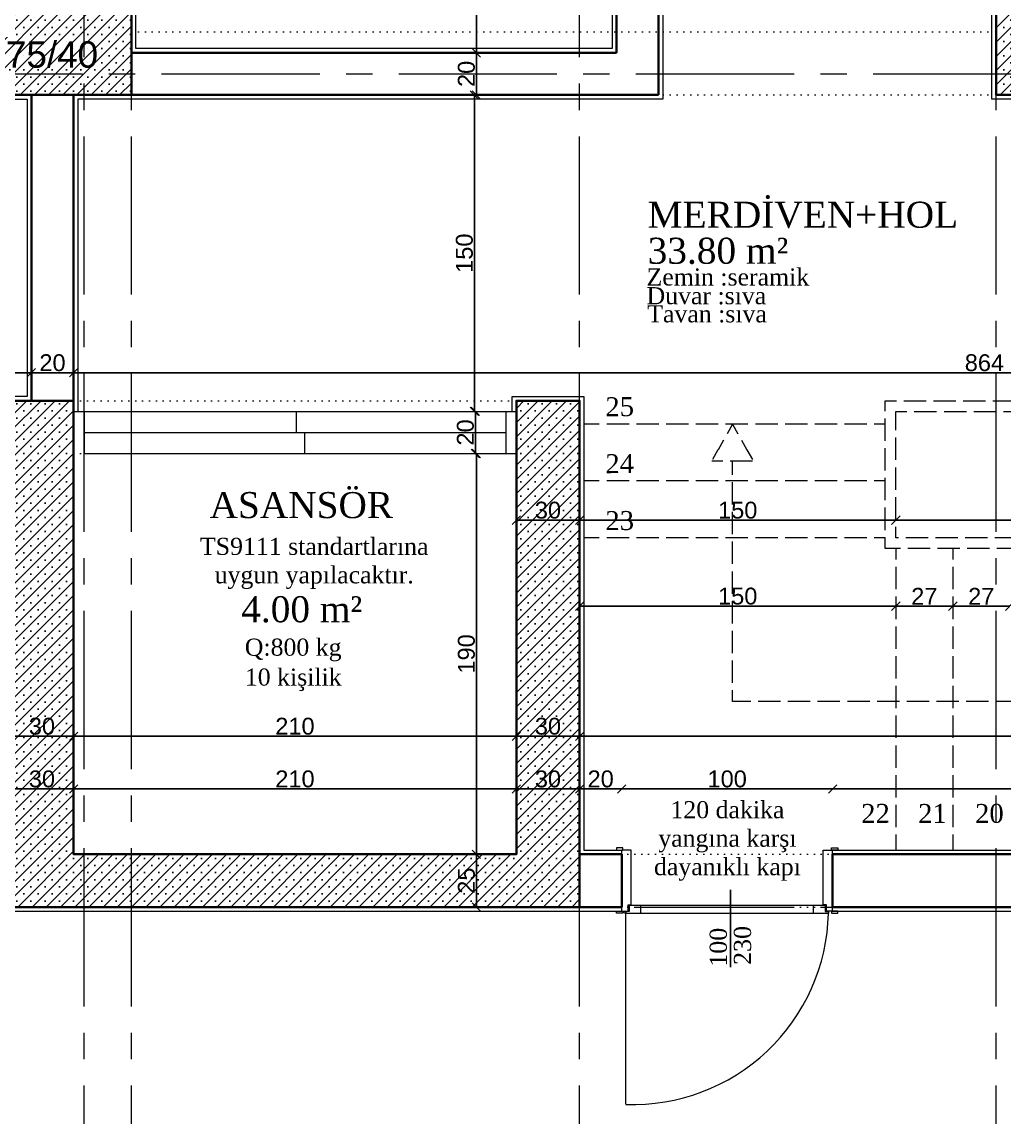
# Model space of a CAD drawing. Header units: centimetres. Extents: x 14449 to 53524, y -19051 to -10746.
# Drawn here: x 26718 to 27183, y -12408 to -11888 of the extents above; entities that cross this region are included whole.
import ezdxf

# ---------------------------------------------------------------- set-up
doc = ezdxf.new("R2010")
doc.units = ezdxf.units.CM
for name, pattern in [('CENTER2', [112.5, 75, -12.5, 12.5, -12.5]), ('DOT2', [3.175, 0, -3.175]), ('IZDUSUM1', [20, 7.5, -5, 7.5, 0])]:
    doc.linetypes.add(name, pattern=pattern)
doc.layers.add('Kapi_Pencere', color=7, linetype='Continuous')
for name, color, linetype, lineweight in [('P-AKS', 255, 'Continuous', 5), ('P-KİRİŞ', 130, 'DOT2', 5), ('P-KOLON', 255, 'Continuous', 35), ('P-TARAMA', 252, 'Continuous', 5), ('P-ÖLÇÜ İÇ', 243, 'Continuous', 0), ('rtm-duv tugla', 22, 'Continuous', 35), ('rtm-kapı-ahsap', 35, 'Continuous', 13), ('rtm-merdiven izdusum', 254, 'IZDUSUM1', 15), ('rtm-merdiven yazı', 7, 'Continuous', 20), ('rtm-mhl-yazı-malzeme', 7, 'Continuous', 13), ('rtm-pen-ahsap', 35, 'Continuous', 13), ('rtm-sıva', 252, 'Continuous', 15)]:
    doc.layers.add(name, color=color, linetype=linetype, lineweight=lineweight)
doc.styles.add('arial_1_18', font='arial.ttf', dxfattribs={"height": 0.2})
doc.styles.get("Standard").update_dxf_attribs({"font": 'arial.ttf'})
doc.styles.add('VAZ-OLCU', font='times.ttf', dxfattribs={"height": 60})
doc.styles.add('ölçü', font='times.ttf', dxfattribs={"height": 10})
doc.dimstyles.new('İÇ ÖLÇÜ', dxfattribs={"dimtxt": 8, "dimasz": 4, "dimexe": 1.25, "dimexo": 0.625, "dimtad": 1, "dimdec": 0, "dimtxsty": 'Standard', "dimblk": 'OBLIQUE', "dimcen": 2.5, "dimse1": 1, "dimse2": 1, "dimclrd": 256, "dimclrt": 256, "dimadec": 0, "dimazin": 0, "dimtfac": 1, "dimtdec": 0, "dimtmove": 1, "dimatfit": 3, "dimldrblk": 'OBLIQUE', "dimfxl": 1, "dimarcsym": 0})

# ---------------------------------------------------------------- blocks, each defined once
blk = doc.blocks.new('IKUTGK')
at = {"layer": 'P-KİRİŞ'}
for points in [[(35836.89, -7671.1), (36246.89, -7671.1)], [(35809.39, -7701.1), (35809.39, -7846.1)], [(35836.89, -7701.1), (36246.89, -7701.1)], [(35809.39, -7846.1), (36019.39, -7846.1)], [(35809.39, -7871.1), (36019.39, -7871.1)], [(36049.39, -8061.1), (36673.39, -8061.1)], [(36049.39, -8086.1), (36673.39, -8086.1)]]:
    blk.add_lwpolyline(points, dxfattribs=at)
blk = doc.blocks.new('YTHTHTY')
at = {"layer": 'P-TARAMA', "lineweight": -3}
h = blk.add_hatch(dxfattribs=at)
h.set_pattern_fill('SACNCR', color=256, scale=2, style=0)
h.paths.add_polyline_path([(31685.2, -9501.94), (31685.2, -9461.94), (31610.2, -9461.94), (31610.2, -9501.94)])
h = blk.add_hatch(dxfattribs=at)
h.set_pattern_fill('SACNCR', color=256, scale=2, style=0)
h.paths.add_polyline_path([(32095.2, -9501.94), (32155.2, -9501.94), (32155.2, -9461.94), (32095.2, -9461.94)])
h = blk.add_hatch(dxfattribs=at)
h.set_pattern_fill('SACNCR', color=256, scale=2, style=0)
h.paths.add_polyline_path([(31867.7, -9861.94), (31657.7, -9861.94), (31657.7, -9646.94), (31627.7, -9646.94), (31627.7, -9886.94), (31897.7, -9886.94), (31897.7, -9646.94), (31867.7, -9646.94)])
at = {"layer": 'P-KOLON', "linetype": 'Continuous'}
for points in [[(31610.2, -9461.94), (31685.2, -9461.94), (31685.2, -9501.94), (31610.2, -9501.94)], [(32095.2, -9461.94), (32155.2, -9461.94), (32155.2, -9501.94), (32095.2, -9501.94)]]:
    blk.add_lwpolyline(points, close=True, dxfattribs=at)
blk.add_lwpolyline([(31627.7, -9646.94), (31657.7, -9646.94), (31657.7, -9861.94), (31867.7, -9861.94), (31867.7, -9646.94), (31897.7, -9646.94), (31897.7, -9886.94), (31627.7, -9886.94), (31627.7, -9646.94)], dxfattribs=at)
at = {"layer": 'P-KOLON', "linetype": 'Continuous', "style": 'arial_1_18'}
blk.add_text('75/40', height=12.5, dxfattribs=at).set_placement((31625.63, -9488.99))
blk = doc.blocks.new('YTUJ7U')
at = {"layer": 'P-AKS', "linetype": 'CENTER2'}
for points in [[(27148.12, -9962.63), (27148.12, -8554.55)], [(27170.62, -9962.63), (27170.62, -8554.55)], [(27383.12, -9962.63), (27383.12, -8554.55)], [(27580.62, -9962.63), (27580.62, -8554.55)], [(25834.86, -9295.51), (29322.56, -9295.51)], [(25834.86, -9690.51), (29322.56, -9690.51)]]:
    blk.add_lwpolyline(points, dxfattribs=at)
blk = doc.blocks.new('_Oblique')
at = {"color": 0, "linetype": 'ByBlock', "lineweight": -2}
blk.add_line((-0.5, -0.5), (0.5, 0.5), dxfattribs=at)
blk = doc.blocks.new('*D4284')
at = {"layer": 'Defpoints', "color": 0, "lineweight": 30, "transparency": 16777216}
for p in [(26982.07, -12252.07), (27002.07, -12252.07), (27002.07, -12252.07)]:
    blk.add_point(p, dxfattribs=at)
at = {"layer": 'P-ÖLÇÜ İÇ', "lineweight": -2, "transparency": 16777216}
blk.add_line((26982.07, -12252.07), (27002.07, -12252.07), dxfattribs=at)
at = {"layer": 'P-ÖLÇÜ İÇ', "lineweight": -2, "transparency": 16777216, "xscale": 4, "yscale": 4, "zscale": 4, "rotation": 180}
blk.add_blockref('_Oblique', (26982.07, -12252.07), dxfattribs=at)
at = {"layer": 'P-ÖLÇÜ İÇ', "lineweight": -2, "transparency": 16777216, "xscale": 4, "yscale": 4, "zscale": 4}
blk.add_blockref('_Oblique', (27002.07, -12252.07), dxfattribs=at)
at = {"layer": 'P-ÖLÇÜ İÇ', "transparency": 16777216, "insert": (26992.07, -12247.36), "char_height": 8, "attachment_point": 5}
blk.add_mtext('20', dxfattribs=at)
blk = doc.blocks.new('*D4285')
at = {"layer": 'Defpoints', "color": 0, "lineweight": 30, "transparency": 16777216}
for p in [(27002.07, -12252.07), (27102.07, -12251.52), (27102.07, -12252.07)]:
    blk.add_point(p, dxfattribs=at)
at = {"layer": 'P-ÖLÇÜ İÇ', "lineweight": -2, "transparency": 16777216}
blk.add_line((27002.07, -12252.07), (27102.07, -12252.07), dxfattribs=at)
at = {"layer": 'P-ÖLÇÜ İÇ', "lineweight": -2, "transparency": 16777216, "xscale": 4, "yscale": 4, "zscale": 4, "rotation": 180}
blk.add_blockref('_Oblique', (27002.07, -12252.07), dxfattribs=at)
at = {"layer": 'P-ÖLÇÜ İÇ', "lineweight": -2, "transparency": 16777216, "xscale": 4, "yscale": 4, "zscale": 4}
blk.add_blockref('_Oblique', (27102.07, -12252.07), dxfattribs=at)
at = {"layer": 'P-ÖLÇÜ İÇ', "transparency": 16777216, "insert": (27052.07, -12247.36), "char_height": 8, "attachment_point": 5}
blk.add_mtext('100', dxfattribs=at)
blk = doc.blocks.new('*D4286')
at = {"layer": 'Defpoints', "color": 0, "lineweight": 30, "transparency": 16777216}
for p in [(27102.07, -12251.52), (27606.07, -12252.07), (27606.07, -12252.07)]:
    blk.add_point(p, dxfattribs=at)
at = {"layer": 'P-ÖLÇÜ İÇ', "lineweight": -2, "transparency": 16777216}
blk.add_line((27102.07, -12252.07), (27606.07, -12252.07), dxfattribs=at)
at = {"layer": 'P-ÖLÇÜ İÇ', "lineweight": -2, "transparency": 16777216, "xscale": 4, "yscale": 4, "zscale": 4, "rotation": 180}
blk.add_blockref('_Oblique', (27102.07, -12252.07), dxfattribs=at)
at = {"layer": 'P-ÖLÇÜ İÇ', "lineweight": -2, "transparency": 16777216, "xscale": 4, "yscale": 4, "zscale": 4}
blk.add_blockref('_Oblique', (27606.07, -12252.07), dxfattribs=at)
at = {"layer": 'P-ÖLÇÜ İÇ', "transparency": 16777216, "insert": (27354.07, -12247.36), "char_height": 8, "attachment_point": 5}
blk.add_mtext('504', dxfattribs=at)
blk = doc.blocks.new('*D4291')
at = {"layer": 'Defpoints', "color": 0, "lineweight": 30, "transparency": 16777216}
for p in [(26952.07, -12252.07), (26952.07, -12252.07), (26982.07, -12252.07)]:
    blk.add_point(p, dxfattribs=at)
at = {"layer": 'P-ÖLÇÜ İÇ', "lineweight": -2, "transparency": 16777216}
blk.add_line((26982.07, -12252.07), (26952.07, -12252.07), dxfattribs=at)
at = {"layer": 'P-ÖLÇÜ İÇ', "lineweight": -2, "transparency": 16777216, "xscale": 4, "yscale": 4, "zscale": 4, "rotation": 180}
blk.add_blockref('_Oblique', (26952.07, -12252.07), dxfattribs=at)
at = {"layer": 'P-ÖLÇÜ İÇ', "lineweight": -2, "transparency": 16777216, "xscale": 4, "yscale": 4, "zscale": 4}
blk.add_blockref('_Oblique', (26982.07, -12252.07), dxfattribs=at)
at = {"layer": 'P-ÖLÇÜ İÇ', "transparency": 16777216, "insert": (26967.07, -12247.36), "char_height": 8, "attachment_point": 5}
blk.add_mtext('30', dxfattribs=at)
blk = doc.blocks.new('*D4292')
at = {"layer": 'Defpoints', "color": 0, "lineweight": 30, "transparency": 16777216}
for p in [(26742.07, -12252.07), (26742.07, -12252.07), (26952.07, -12252.07)]:
    blk.add_point(p, dxfattribs=at)
at = {"layer": 'P-ÖLÇÜ İÇ', "lineweight": -2, "transparency": 16777216}
blk.add_line((26952.07, -12252.07), (26742.07, -12252.07), dxfattribs=at)
at = {"layer": 'P-ÖLÇÜ İÇ', "lineweight": -2, "transparency": 16777216, "xscale": 4, "yscale": 4, "zscale": 4, "rotation": 180}
blk.add_blockref('_Oblique', (26742.07, -12252.07), dxfattribs=at)
at = {"layer": 'P-ÖLÇÜ İÇ', "lineweight": -2, "transparency": 16777216, "xscale": 4, "yscale": 4, "zscale": 4}
blk.add_blockref('_Oblique', (26952.07, -12252.07), dxfattribs=at)
at = {"layer": 'P-ÖLÇÜ İÇ', "transparency": 16777216, "insert": (26847.07, -12247.36), "char_height": 8, "attachment_point": 5}
blk.add_mtext('210', dxfattribs=at)
blk = doc.blocks.new('*D4293')
at = {"layer": 'Defpoints', "color": 0, "lineweight": 30, "transparency": 16777216}
for p in [(26712.07, -12252.07), (26712.07, -12252.07), (26742.07, -12252.07)]:
    blk.add_point(p, dxfattribs=at)
at = {"layer": 'P-ÖLÇÜ İÇ', "lineweight": -2, "transparency": 16777216}
blk.add_line((26742.07, -12252.07), (26712.07, -12252.07), dxfattribs=at)
at = {"layer": 'P-ÖLÇÜ İÇ', "lineweight": -2, "transparency": 16777216, "xscale": 4, "yscale": 4, "zscale": 4, "rotation": 180}
blk.add_blockref('_Oblique', (26712.07, -12252.07), dxfattribs=at)
at = {"layer": 'P-ÖLÇÜ İÇ', "lineweight": -2, "transparency": 16777216, "xscale": 4, "yscale": 4, "zscale": 4}
blk.add_blockref('_Oblique', (26742.07, -12252.07), dxfattribs=at)
at = {"layer": 'P-ÖLÇÜ İÇ', "transparency": 16777216, "insert": (26727.07, -12247.36), "char_height": 8, "attachment_point": 5}
blk.add_mtext('30', dxfattribs=at)
blk = doc.blocks.new('*D4299')
at = {"layer": 'Defpoints', "color": 0, "lineweight": 30, "transparency": 16777216}
for p in [(26712.07, -12227.07), (26742.07, -12227.07), (26742.07, -12227.07)]:
    blk.add_point(p, dxfattribs=at)
at = {"layer": 'P-ÖLÇÜ İÇ', "lineweight": -2, "transparency": 16777216}
blk.add_line((26712.07, -12227.07), (26742.07, -12227.07), dxfattribs=at)
at = {"layer": 'P-ÖLÇÜ İÇ', "lineweight": -2, "transparency": 16777216, "xscale": 4, "yscale": 4, "zscale": 4, "rotation": 180}
blk.add_blockref('_Oblique', (26712.07, -12227.07), dxfattribs=at)
at = {"layer": 'P-ÖLÇÜ İÇ', "lineweight": -2, "transparency": 16777216, "xscale": 4, "yscale": 4, "zscale": 4}
blk.add_blockref('_Oblique', (26742.07, -12227.07), dxfattribs=at)
at = {"layer": 'P-ÖLÇÜ İÇ', "transparency": 16777216, "insert": (26727.07, -12222.36), "char_height": 8, "attachment_point": 5}
blk.add_mtext('30', dxfattribs=at)
blk = doc.blocks.new('*D4300')
at = {"layer": 'Defpoints', "color": 0, "lineweight": 30, "transparency": 16777216}
for p in [(26742.07, -12227.07), (26952.07, -12227.07), (26952.07, -12227.07)]:
    blk.add_point(p, dxfattribs=at)
at = {"layer": 'P-ÖLÇÜ İÇ', "lineweight": -2, "transparency": 16777216}
blk.add_line((26742.07, -12227.07), (26952.07, -12227.07), dxfattribs=at)
at = {"layer": 'P-ÖLÇÜ İÇ', "lineweight": -2, "transparency": 16777216, "xscale": 4, "yscale": 4, "zscale": 4, "rotation": 180}
blk.add_blockref('_Oblique', (26742.07, -12227.07), dxfattribs=at)
at = {"layer": 'P-ÖLÇÜ İÇ', "lineweight": -2, "transparency": 16777216, "xscale": 4, "yscale": 4, "zscale": 4}
blk.add_blockref('_Oblique', (26952.07, -12227.07), dxfattribs=at)
at = {"layer": 'P-ÖLÇÜ İÇ', "transparency": 16777216, "insert": (26847.07, -12222.36), "char_height": 8, "attachment_point": 5}
blk.add_mtext('210', dxfattribs=at)
blk = doc.blocks.new('*D4301')
at = {"layer": 'Defpoints', "color": 0, "lineweight": 30, "transparency": 16777216}
for p in [(26952.07, -12227.07), (26982.07, -12227.07), (26982.07, -12230.37)]:
    blk.add_point(p, dxfattribs=at)
at = {"layer": 'P-ÖLÇÜ İÇ', "lineweight": -2, "transparency": 16777216}
blk.add_line((26952.07, -12227.07), (26982.07, -12227.07), dxfattribs=at)
at = {"layer": 'P-ÖLÇÜ İÇ', "lineweight": -2, "transparency": 16777216, "xscale": 4, "yscale": 4, "zscale": 4, "rotation": 180}
blk.add_blockref('_Oblique', (26952.07, -12227.07), dxfattribs=at)
at = {"layer": 'P-ÖLÇÜ İÇ', "lineweight": -2, "transparency": 16777216, "xscale": 4, "yscale": 4, "zscale": 4}
blk.add_blockref('_Oblique', (26982.07, -12227.07), dxfattribs=at)
at = {"layer": 'P-ÖLÇÜ İÇ', "transparency": 16777216, "insert": (26967.07, -12222.36), "char_height": 8, "attachment_point": 5}
blk.add_mtext('30', dxfattribs=at)
blk = doc.blocks.new('*D4302')
at = {"layer": 'Defpoints', "color": 0, "lineweight": 30, "transparency": 16777216}
for p in [(27606.07, -12227.07), (27606.07, -12227.07), (26982.07, -12230.37)]:
    blk.add_point(p, dxfattribs=at)
at = {"layer": 'P-ÖLÇÜ İÇ', "lineweight": -2, "transparency": 16777216}
blk.add_line((26982.07, -12227.07), (27606.07, -12227.07), dxfattribs=at)
at = {"layer": 'P-ÖLÇÜ İÇ', "lineweight": -2, "transparency": 16777216, "xscale": 4, "yscale": 4, "zscale": 4, "rotation": 180}
blk.add_blockref('_Oblique', (26982.07, -12227.07), dxfattribs=at)
at = {"layer": 'P-ÖLÇÜ İÇ', "lineweight": -2, "transparency": 16777216, "xscale": 4, "yscale": 4, "zscale": 4}
blk.add_blockref('_Oblique', (27606.07, -12227.07), dxfattribs=at)
at = {"layer": 'P-ÖLÇÜ İÇ', "transparency": 16777216, "insert": (27294.07, -12222.36), "char_height": 8, "attachment_point": 5}
blk.add_mtext('624', dxfattribs=at)
blk = doc.blocks.new('*D4307')
at = {"layer": 'Defpoints', "color": 0, "lineweight": 30, "transparency": 16777216}
for p in [(26933.11, -12283.05), (26933.11, -12283.05), (26933.11, -12308.05)]:
    blk.add_point(p, dxfattribs=at)
at = {"layer": 'P-ÖLÇÜ İÇ', "lineweight": -2, "transparency": 16777216}
blk.add_line((26933.11, -12308.05), (26933.11, -12283.05), dxfattribs=at)
at = {"layer": 'P-ÖLÇÜ İÇ', "lineweight": -2, "transparency": 16777216, "xscale": 4, "yscale": 4, "zscale": 4}
for p, rotation in [((26933.11, -12283.05), 90), ((26933.11, -12308.05), 270)]:
    blk.add_blockref('_Oblique', p, dxfattribs=dict(at, rotation=rotation))
at = {"layer": 'P-ÖLÇÜ İÇ', "transparency": 16777216, "insert": (26928.4, -12295.55), "char_height": 8, "attachment_point": 5, "rotation": 90}
blk.add_mtext('25', dxfattribs=at)
blk = doc.blocks.new('*D4308')
at = {"layer": 'Defpoints', "color": 0, "lineweight": 30, "transparency": 16777216}
for p in [(26933.11, -12093.05), (26933.11, -12093.05), (26933.11, -12283.05)]:
    blk.add_point(p, dxfattribs=at)
at = {"layer": 'P-ÖLÇÜ İÇ', "lineweight": -2, "transparency": 16777216}
blk.add_line((26933.11, -12283.05), (26933.11, -12093.05), dxfattribs=at)
at = {"layer": 'P-ÖLÇÜ İÇ', "lineweight": -2, "transparency": 16777216, "xscale": 4, "yscale": 4, "zscale": 4}
for p, rotation in [((26933.11, -12093.05), 90), ((26933.11, -12283.05), 270)]:
    blk.add_blockref('_Oblique', p, dxfattribs=dict(at, rotation=rotation))
at = {"layer": 'P-ÖLÇÜ İÇ', "transparency": 16777216, "insert": (26928.4, -12188.05), "char_height": 8, "attachment_point": 5, "rotation": 90}
blk.add_mtext('190', dxfattribs=at)
blk = doc.blocks.new('*D4309')
at = {"layer": 'Defpoints', "color": 0, "lineweight": 30, "transparency": 16777216}
for p in [(26932.16, -12073.05), (26932.65, -12073.05), (26932.65, -12093.05)]:
    blk.add_point(p, dxfattribs=at)
at = {"layer": 'P-ÖLÇÜ İÇ', "lineweight": -2, "transparency": 16777216}
blk.add_line((26932.65, -12093.05), (26932.65, -12073.05), dxfattribs=at)
at = {"layer": 'P-ÖLÇÜ İÇ', "lineweight": -2, "transparency": 16777216, "xscale": 4, "yscale": 4, "zscale": 4}
for p, rotation in [((26932.65, -12073.05), 90), ((26932.65, -12093.05), 270)]:
    blk.add_blockref('_Oblique', p, dxfattribs=dict(at, rotation=rotation))
at = {"layer": 'P-ÖLÇÜ İÇ', "transparency": 16777216, "insert": (26927.94, -12083.05), "char_height": 8, "attachment_point": 5, "rotation": 90}
blk.add_mtext('20', dxfattribs=at)
blk = doc.blocks.new('*D4310')
at = {"layer": 'Defpoints', "color": 0, "lineweight": 30, "transparency": 16777216}
for p in [(26932.16, -11923.05), (26933.11, -11923.05), (26932.16, -12073.05)]:
    blk.add_point(p, dxfattribs=at)
at = {"layer": 'P-ÖLÇÜ İÇ', "lineweight": -2, "transparency": 16777216}
blk.add_line((26932.16, -12073.05), (26932.16, -11923.05), dxfattribs=at)
at = {"layer": 'P-ÖLÇÜ İÇ', "lineweight": -2, "transparency": 16777216, "xscale": 4, "yscale": 4, "zscale": 4}
for p, rotation in [((26932.16, -11923.05), 90), ((26932.16, -12073.05), 270)]:
    blk.add_blockref('_Oblique', p, dxfattribs=dict(at, rotation=rotation))
at = {"layer": 'P-ÖLÇÜ İÇ', "transparency": 16777216, "insert": (26927.45, -11998.05), "char_height": 8, "attachment_point": 5, "rotation": 90}
blk.add_mtext('150', dxfattribs=at)
blk = doc.blocks.new('*D4311')
at = {"layer": 'Defpoints', "color": 0, "lineweight": 30, "transparency": 16777216}
for p in [(26933.11, -11903.05), (26933.11, -11903.05), (26933.11, -11923.05)]:
    blk.add_point(p, dxfattribs=at)
at = {"layer": 'P-ÖLÇÜ İÇ', "lineweight": -2, "transparency": 16777216}
blk.add_line((26933.11, -11923.05), (26933.11, -11903.05), dxfattribs=at)
at = {"layer": 'P-ÖLÇÜ İÇ', "lineweight": -2, "transparency": 16777216, "xscale": 4, "yscale": 4, "zscale": 4}
for p, rotation in [((26933.11, -11903.05), 90), ((26933.11, -11923.05), 270)]:
    blk.add_blockref('_Oblique', p, dxfattribs=dict(at, rotation=rotation))
at = {"layer": 'P-ÖLÇÜ İÇ', "transparency": 16777216, "insert": (26928.4, -11913.05), "char_height": 8, "attachment_point": 5, "rotation": 90}
blk.add_mtext('20', dxfattribs=at)
blk = doc.blocks.new('*D4312')
at = {"layer": 'Defpoints', "color": 0, "lineweight": 30, "transparency": 16777216}
for p in [(26911.76, -11433.05), (26933.11, -11433.05), (26933.11, -11903.05)]:
    blk.add_point(p, dxfattribs=at)
at = {"layer": 'P-ÖLÇÜ İÇ', "lineweight": -2, "transparency": 16777216}
blk.add_line((26933.11, -11903.05), (26933.11, -11433.05), dxfattribs=at)
at = {"layer": 'P-ÖLÇÜ İÇ', "lineweight": -2, "transparency": 16777216, "xscale": 4, "yscale": 4, "zscale": 4}
for p, rotation in [((26933.11, -11433.05), 90), ((26933.11, -11903.05), 270)]:
    blk.add_blockref('_Oblique', p, dxfattribs=dict(at, rotation=rotation))
at = {"layer": 'P-ÖLÇÜ İÇ', "transparency": 16777216, "insert": (26928.4, -11668.05), "char_height": 8, "attachment_point": 5, "rotation": 90}
blk.add_mtext('470', dxfattribs=at)
blk = doc.blocks.new('*D4355')
at = {"layer": 'Defpoints', "color": 0, "lineweight": 30, "transparency": 16777216}
for p in [(26952.07, -12124.64), (26982.07, -12124.64), (26982.07, -12124.64)]:
    blk.add_point(p, dxfattribs=at)
at = {"layer": 'P-ÖLÇÜ İÇ', "lineweight": -2, "transparency": 16777216}
blk.add_line((26952.07, -12124.64), (26982.07, -12124.64), dxfattribs=at)
at = {"layer": 'P-ÖLÇÜ İÇ', "lineweight": -2, "transparency": 16777216, "xscale": 4, "yscale": 4, "zscale": 4, "rotation": 180}
blk.add_blockref('_Oblique', (26952.07, -12124.64), dxfattribs=at)
at = {"layer": 'P-ÖLÇÜ İÇ', "lineweight": -2, "transparency": 16777216, "xscale": 4, "yscale": 4, "zscale": 4}
blk.add_blockref('_Oblique', (26982.07, -12124.64), dxfattribs=at)
at = {"layer": 'P-ÖLÇÜ İÇ', "transparency": 16777216, "insert": (26967.07, -12119.93), "char_height": 8, "attachment_point": 5}
blk.add_mtext('30', dxfattribs=at)
blk = doc.blocks.new('*D4356')
at = {"layer": 'Defpoints', "color": 0, "lineweight": 30, "transparency": 16777216}
for p in [(26982.07, -12124.64), (27132.07, -12124.64), (27132.07, -12124.64)]:
    blk.add_point(p, dxfattribs=at)
at = {"layer": 'P-ÖLÇÜ İÇ', "lineweight": -2, "transparency": 16777216}
blk.add_line((26982.07, -12124.64), (27132.07, -12124.64), dxfattribs=at)
at = {"layer": 'P-ÖLÇÜ İÇ', "lineweight": -2, "transparency": 16777216, "xscale": 4, "yscale": 4, "zscale": 4, "rotation": 180}
blk.add_blockref('_Oblique', (26982.07, -12124.64), dxfattribs=at)
at = {"layer": 'P-ÖLÇÜ İÇ', "lineweight": -2, "transparency": 16777216, "xscale": 4, "yscale": 4, "zscale": 4}
blk.add_blockref('_Oblique', (27132.07, -12124.64), dxfattribs=at)
at = {"layer": 'P-ÖLÇÜ İÇ', "transparency": 16777216, "insert": (27057.07, -12119.93), "char_height": 8, "attachment_point": 5}
blk.add_mtext('150', dxfattribs=at)
blk = doc.blocks.new('*D4357')
at = {"layer": 'Defpoints', "color": 0, "lineweight": 30, "transparency": 16777216}
for p in [(27132.07, -12124.64), (27456.07, -12124.64), (27456.07, -12124.64)]:
    blk.add_point(p, dxfattribs=at)
at = {"layer": 'P-ÖLÇÜ İÇ', "lineweight": -2, "transparency": 16777216}
blk.add_line((27132.07, -12124.64), (27456.07, -12124.64), dxfattribs=at)
at = {"layer": 'P-ÖLÇÜ İÇ', "lineweight": -2, "transparency": 16777216, "xscale": 4, "yscale": 4, "zscale": 4, "rotation": 180}
blk.add_blockref('_Oblique', (27132.07, -12124.64), dxfattribs=at)
at = {"layer": 'P-ÖLÇÜ İÇ', "lineweight": -2, "transparency": 16777216, "xscale": 4, "yscale": 4, "zscale": 4}
blk.add_blockref('_Oblique', (27456.07, -12124.64), dxfattribs=at)
at = {"layer": 'P-ÖLÇÜ İÇ', "transparency": 16777216, "insert": (27294.07, -12119.93), "char_height": 8, "attachment_point": 5}
blk.add_mtext('324', dxfattribs=at)
blk = doc.blocks.new('*D4359')
at = {"layer": 'Defpoints', "color": 0, "lineweight": 30, "transparency": 16777216}
for p in [(26722.07, -12054.74), (26742.07, -12054.74), (26742.07, -12054.74)]:
    blk.add_point(p, dxfattribs=at)
at = {"layer": 'P-ÖLÇÜ İÇ', "lineweight": -2, "transparency": 16777216}
blk.add_line((26722.07, -12054.74), (26742.07, -12054.74), dxfattribs=at)
at = {"layer": 'P-ÖLÇÜ İÇ', "lineweight": -2, "transparency": 16777216, "xscale": 4, "yscale": 4, "zscale": 4, "rotation": 180}
blk.add_blockref('_Oblique', (26722.07, -12054.74), dxfattribs=at)
at = {"layer": 'P-ÖLÇÜ İÇ', "lineweight": -2, "transparency": 16777216, "xscale": 4, "yscale": 4, "zscale": 4}
blk.add_blockref('_Oblique', (26742.07, -12054.74), dxfattribs=at)
at = {"layer": 'P-ÖLÇÜ İÇ', "transparency": 16777216, "insert": (26732.07, -12050.03), "char_height": 8, "attachment_point": 5}
blk.add_mtext('20', dxfattribs=at)
blk = doc.blocks.new('*D4360')
at = {"layer": 'Defpoints', "color": 0, "lineweight": 30, "transparency": 16777216}
for p in [(26742.07, -12054.74), (27606.07, -12054.74), (27606.07, -12054.74)]:
    blk.add_point(p, dxfattribs=at)
at = {"layer": 'P-ÖLÇÜ İÇ', "lineweight": -2, "transparency": 16777216}
blk.add_line((26742.07, -12054.74), (27606.07, -12054.74), dxfattribs=at)
at = {"layer": 'P-ÖLÇÜ İÇ', "lineweight": -2, "transparency": 16777216, "xscale": 4, "yscale": 4, "zscale": 4, "rotation": 180}
blk.add_blockref('_Oblique', (26742.07, -12054.74), dxfattribs=at)
at = {"layer": 'P-ÖLÇÜ İÇ', "lineweight": -2, "transparency": 16777216, "xscale": 4, "yscale": 4, "zscale": 4}
blk.add_blockref('_Oblique', (27606.07, -12054.74), dxfattribs=at)
at = {"layer": 'P-ÖLÇÜ İÇ', "transparency": 16777216, "insert": (27174.07, -12050.03), "char_height": 8, "attachment_point": 5}
blk.add_mtext('864', dxfattribs=at)
blk = doc.blocks.new('*D4364')
at = {"layer": 'Defpoints', "color": 0, "lineweight": 30, "transparency": 16777216}
for p in [(25649.76, -12054.58), (25649.76, -12054.74), (26722.07, -12054.74)]:
    blk.add_point(p, dxfattribs=at)
at = {"layer": 'P-ÖLÇÜ İÇ', "lineweight": -2, "transparency": 16777216}
blk.add_line((26722.07, -12054.74), (25649.76, -12054.74), dxfattribs=at)
at = {"layer": 'P-ÖLÇÜ İÇ', "lineweight": -2, "transparency": 16777216, "xscale": 4, "yscale": 4, "zscale": 4, "rotation": 180}
blk.add_blockref('_Oblique', (25649.76, -12054.74), dxfattribs=at)
at = {"layer": 'P-ÖLÇÜ İÇ', "lineweight": -2, "transparency": 16777216, "xscale": 4, "yscale": 4, "zscale": 4}
blk.add_blockref('_Oblique', (26722.07, -12054.74), dxfattribs=at)
at = {"layer": 'P-ÖLÇÜ İÇ', "transparency": 16777216, "insert": (26185.91, -12050.03), "char_height": 8, "attachment_point": 5}
blk.add_mtext('1072', dxfattribs=at)
blk = doc.blocks.new('*D4372')
at = {"layer": 'Defpoints', "color": 0, "lineweight": 30, "transparency": 16777216}
for p in [(27132.07, -12165.39), (27159.07, -12165.39), (27159.07, -12165.39)]:
    blk.add_point(p, dxfattribs=at)
at = {"layer": 'P-ÖLÇÜ İÇ', "lineweight": -2, "transparency": 16777216}
blk.add_line((27132.07, -12165.39), (27159.07, -12165.39), dxfattribs=at)
at = {"layer": 'P-ÖLÇÜ İÇ', "lineweight": -2, "transparency": 16777216, "xscale": 4, "yscale": 4, "zscale": 4, "rotation": 180}
blk.add_blockref('_Oblique', (27132.07, -12165.39), dxfattribs=at)
at = {"layer": 'P-ÖLÇÜ İÇ', "lineweight": -2, "transparency": 16777216, "xscale": 4, "yscale": 4, "zscale": 4}
blk.add_blockref('_Oblique', (27159.07, -12165.39), dxfattribs=at)
at = {"layer": 'P-ÖLÇÜ İÇ', "transparency": 16777216, "insert": (27145.57, -12160.74), "char_height": 8, "attachment_point": 5}
blk.add_mtext('27', dxfattribs=at)
blk = doc.blocks.new('*D4373')
at = {"layer": 'Defpoints', "color": 0, "lineweight": 30, "transparency": 16777216}
for p in [(27159.07, -12165.39), (27186.07, -12165.39), (27186.07, -12165.39)]:
    blk.add_point(p, dxfattribs=at)
at = {"layer": 'P-ÖLÇÜ İÇ', "lineweight": -2, "transparency": 16777216}
blk.add_line((27159.07, -12165.39), (27186.07, -12165.39), dxfattribs=at)
at = {"layer": 'P-ÖLÇÜ İÇ', "lineweight": -2, "transparency": 16777216, "xscale": 4, "yscale": 4, "zscale": 4, "rotation": 180}
blk.add_blockref('_Oblique', (27159.07, -12165.39), dxfattribs=at)
at = {"layer": 'P-ÖLÇÜ İÇ', "lineweight": -2, "transparency": 16777216, "xscale": 4, "yscale": 4, "zscale": 4}
blk.add_blockref('_Oblique', (27186.07, -12165.39), dxfattribs=at)
at = {"layer": 'P-ÖLÇÜ İÇ', "transparency": 16777216, "insert": (27172.57, -12160.74), "char_height": 8, "attachment_point": 5}
blk.add_mtext('27', dxfattribs=at)
blk = doc.blocks.new('*D4385')
at = {"layer": 'Defpoints', "color": 0, "lineweight": 30, "transparency": 16777216}
for p in [(26982.07, -12165.39), (26982.07, -12165.39), (27132.07, -12165.39)]:
    blk.add_point(p, dxfattribs=at)
at = {"layer": 'P-ÖLÇÜ İÇ', "lineweight": -2, "transparency": 16777216}
blk.add_line((27132.07, -12165.39), (26982.07, -12165.39), dxfattribs=at)
at = {"layer": 'P-ÖLÇÜ İÇ', "lineweight": -2, "transparency": 16777216, "xscale": 4, "yscale": 4, "zscale": 4, "rotation": 180}
blk.add_blockref('_Oblique', (26982.07, -12165.39), dxfattribs=at)
at = {"layer": 'P-ÖLÇÜ İÇ', "lineweight": -2, "transparency": 16777216, "xscale": 4, "yscale": 4, "zscale": 4}
blk.add_blockref('_Oblique', (27132.07, -12165.39), dxfattribs=at)
at = {"layer": 'P-ÖLÇÜ İÇ', "transparency": 16777216, "insert": (27057.07, -12160.68), "char_height": 8, "attachment_point": 5}
blk.add_mtext('150', dxfattribs=at)

msp = doc.modelspace()

# ---------------------------------------------------------------- linework, layer by layer
at = {"layer": 'Kapi_Pencere', "linetype": 'Continuous', "lineweight": 25}
msp.add_line((27053.67, -12336.52), (27053.67, -12299.83), dxfattribs=at)
at = {"layer": 'rtm-duv tugla'}
for p, q in [((27019.57, -11923.05), (27019.57, -11598.05)), ((26999.57, -11903.05), (26999.57, -11608.05)), ((26769.57, -11903.05), (26999.57, -11903.05)), ((26722.07, -11923.05), (26722.07, -12068.05)), ((26742.07, -11923.05), (26742.07, -12073.05)), ((26769.57, -11923.05), (27019.57, -11923.05)), ((26982.07, -12283.05), (27002.07, -12283.05)), ((27002.07, -12283.05), (27002.07, -12308.05)), ((27102.07, -12283.05), (27606.07, -12283.05)), ((27102.07, -12283.05), (27102.07, -12308.05)), ((26982.07, -12308.05), (27002.07, -12308.05)), ((27102.07, -12308.05), (27629.14, -12308.05))]:
    msp.add_line(p, q, dxfattribs=at)
at = {"layer": 'rtm-kapı-ahsap'}
for p, q in [((26999.54, -12279.92), (26999.54, -12281.05)), ((27002.63, -12279.92), (26999.54, -12279.92)), ((27002.63, -12281.05), (27002.63, -12279.92)), ((27101.5, -12281.05), (27101.5, -12279.92)), ((27101.5, -12279.92), (27104.59, -12279.92)), ((27104.59, -12279.92), (27104.59, -12281.05)), ((26999.54, -12281.05), (27002.63, -12281.05)), ((27006.52, -12281.05), (27002.07, -12281.05)), ((27002.07, -12310.05), (27002.07, -12281.05)), ((27006.52, -12307.08), (27006.52, -12281.05)), ((27097.61, -12281.05), (27102.07, -12281.05)), ((27097.61, -12307.08), (27097.61, -12281.05)), ((27104.59, -12281.05), (27101.5, -12281.05)), ((27102.07, -12310.05), (27102.07, -12281.05)), ((26999.59, -12310.05), (27002.63, -12310.05)), ((26999.59, -12311.02), (26999.59, -12310.05)), ((27002.63, -12311.02), (26999.59, -12311.02)), ((27002.07, -12310.05), (27005.04, -12310.05)), ((27002.63, -12310.05), (27002.63, -12311.02)), ((27004.05, -12310.05), (27004.05, -12311.04)), ((27005.55, -12310.11), (27004.05, -12310.11)), ((27100.08, -12311.04), (27004.05, -12311.04)), ((27004.05, -12401.59), (27004.05, -12311.04)), ((27005.04, -12307.08), (27006.52, -12307.08)), ((27005.04, -12310.05), (27005.04, -12307.08)), ((27005.55, -12307.22), (27098.58, -12307.22)), ((27005.55, -12307.22), (27005.55, -12310.11)), ((27011.12, -12311.04), (27011.12, -12307.22)), ((27093.01, -12311.04), (27093.01, -12307.22)), ((27099.1, -12307.08), (27097.61, -12307.08)), ((27098.58, -12307.22), (27098.58, -12310.11)), ((27098.58, -12310.11), (27100.08, -12310.11)), ((27099.1, -12310.05), (27099.1, -12307.08)), ((27102.07, -12310.05), (27099.1, -12310.05)), ((27100.08, -12310.05), (27100.08, -12311.04)), ((27104.54, -12310.05), (27101.5, -12310.05)), ((27101.5, -12310.05), (27101.5, -12311.02)), ((27101.5, -12311.02), (27104.54, -12311.02)), ((27104.54, -12311.02), (27104.54, -12310.05))]:
    msp.add_line(p, q, dxfattribs=at)
at = {"layer": 'rtm-kapı-ahsap', "const_width": 0.388}
msp.add_lwpolyline([(27003.13, -12310.64, -1), (27003.73, -12310.64, -1)], format="xyb", close=True, dxfattribs=at)
at = {"layer": 'rtm-kapı-ahsap'}
msp.add_arc((27007.38, -12308.93), 92.73, 267.9436, 358.6917, dxfattribs=at)
at = {"layer": 'rtm-merdiven izdusum', "ltscale": 0.7}
for p, q in [((27127.07, -12079.05), (26984.07, -12079.05)), ((27054.57, -12079.05), (27044.76, -12096.53)), ((27054.57, -12079.05), (27064.37, -12096.53)), ((27044.76, -12096.53), (27064.37, -12096.53)), ((27054.57, -12210.55), (27054.57, -12096.53)), ((27127.07, -12106.05), (26984.07, -12106.05)), ((27127.07, -12133.05), (26984.07, -12133.05)), ((27132.07, -12138.05), (27132.07, -12281.05)), ((27159.07, -12138.05), (27159.07, -12281.05)), ((27396.31, -12210.55), (27054.57, -12210.55))]:
    msp.add_line(p, q, dxfattribs=at)
for points in [[(27382.65, -12138.05), (27127.07, -12138.05), (27127.07, -12068.05), (27312.75, -12068.05)], [(27381.71, -12133.05), (27132.07, -12133.05), (27132.07, -12073.05), (27312.75, -12073.05)]]:
    msp.add_lwpolyline(points, dxfattribs=at)
at = {"layer": 'rtm-pen-ahsap'}
for p, q in [((26742.07, -12073.05), (26952.07, -12073.05)), ((26747.07, -12073.05), (26752.07, -12073.05)), ((26747.07, -12073.05), (26747.07, -12093.05)), ((26847.57, -12073.05), (26847.57, -12083.05)), ((26947.07, -12073.05), (26947.07, -12093.05)), ((26747.07, -12083.05), (26947.07, -12083.05)), ((26851.57, -12083.05), (26851.57, -12093.05)), ((26747.07, -12093.05), (26947.07, -12093.05)), ((26947.07, -12093.05), (26952.07, -12093.05))]:
    msp.add_line(p, q, dxfattribs=at)
at = {"layer": 'rtm-sıva'}
for points in [[(26957.57, -11429.76), (26957.57, -11610.05), (26997.57, -11610.05), (26997.57, -11901.05), (26771.57, -11901.05), (26771.57, -11881.05), (26692.57, -11881.05), (26692.57, -11925.05), (26720.07, -11925.05), (26720.07, -12066.05), (26710.07, -12066.05), (26710.07, -12071.05), (26682.07, -12071.05)], [(27024.57, -11435.05), (27021.57, -11435.05), (27021.57, -11925.05), (26744.07, -11925.05), (26744.07, -12073.05)], [(27101.5, -12281.05), (27604.07, -12281.05), (27604.07, -11925.05), (27177.57, -11925.05), (27177.57, -11435.05), (27174.57, -11435.05)], [(26950.07, -12073.05), (26950.07, -12066.05), (26984.07, -12066.05), (26984.07, -12281.05), (27002.63, -12281.05)], [(26705.07, -12304.33), (26705.07, -12310.05), (27002.07, -12310.05)], [(27102.07, -12310.05), (27648.06, -12310.05), (27648.07, -12304.33)]]:
    msp.add_lwpolyline(points, dxfattribs=at)

# ---------------------------------------------------------------- block references
for name, p in [('YTUJ7U', (-401.05, -2617.54)), ('YTHTHTY', (-4915.63, -2421.11)), ('IKUTGK', (-9067.33, -4221.95))]:
    msp.add_blockref(name, p, dxfattribs=at)

# ---------------------------------------------------------------- texts
at = {"layer": 'Kapi_Pencere', "linetype": 'Continuous', "lineweight": 25, "style": 'ölçü'}
for s, p in [('100', (27051.94, -12336.37)), ('230', (27063.4, -12335.51))]:
    msp.add_text(s, height=8.165, rotation=90.0513, dxfattribs=at).set_placement(p)
at = {"layer": 'rtm-merdiven yazı', "style": 'VAZ-OLCU'}
for s, p in [('25', (26994.32, -12075.37)), ('24', (26994.32, -12102.37)), ('23', (26994.32, -12129.37)), ('22', (27115.67, -12268.22)), ('21', (27142.67, -12268.22)), ('20', (27169.67, -12268.22))]:
    msp.add_text(s, height=9, rotation=0.4223, dxfattribs=at).set_placement(p)
at = {"layer": 'rtm-mhl-yazı-malzeme', "lineweight": 30, "style": 'ölçü'}
for s, height, p in [('MERDİVEN+HOL', 12.3462, (27014.35, -11985.98)), ('33.80 m²', 12.346, (27014.35, -12003.07)), ('ASANSÖR', 12.346, (26806.57, -12123.66)), ('4.00 m²', 12.346, (26821.59, -12173.04))]:
    msp.add_text(s, height=height, dxfattribs=at).set_placement(p)
at = {"layer": 'rtm-mhl-yazı-malzeme', "style": 'ölçü'}
for s, height, p in [('Zemin :seramik', 8.1003, (27013.84, -12013.38)), ('Duvar :sıva', 8.1003, (27013.84, -12022.26)), ('Tavan :sıva', 8.1003, (27014.15, -12030.85)), ('Q:800 kg', 8.1, (26823.29, -12188.89)), ('10 kişilik', 8.1, (26823.32, -12203.08))]:
    msp.add_text(s, height=height, dxfattribs=at).set_placement(p)
at = {"layer": 'rtm-mhl-yazı-malzeme', "char_height": 8.1003, "attachment_point": 1, "style": 'ölçü'}
for s, width, heights, insert in [('\\pxqc;TS9111 standartlarına uygun yapılacaktır.', 136.0484, [56.47], (26788.19, -12133)), ('\\pxqc;{\\C4;120 dakika \\Pyangına karşı\\Pdayanıklı kapı}', 76.6404, [0], (27013.86, -12257.86))]:
    msp.add_mtext_dynamic_manual_height_columns(s, width=width, gutter_width=12.5, heights=heights, dxfattribs=dict(at, insert=insert))

# ---------------------------------------------------------------- dimensions: what is measured, and where the dimension line sits
at = {"layer": 'P-ÖLÇÜ İÇ'}
for base, p1, p2, picture, middle in [((26933.11, -11433.05), (26933.11, -11903.05), (26911.76, -11433.05), '*D4312', (26928.4, -11668.05)), ((26933.11, -11903.05), (26933.11, -11923.05), (26933.11, -11903.05), '*D4311', (26928.4, -11913.05)), ((26932.16, -11923.05), (26932.16, -12073.05), (26933.11, -11923.05), '*D4310', (26927.45, -11998.05)), ((26932.65, -12073.05), (26932.65, -12093.05), (26932.16, -12073.05), '*D4309', (26927.94, -12083.05)), ((26933.11, -12093.05), (26933.11, -12283.05), (26933.11, -12093.05), '*D4308', (26928.4, -12188.05)), ((26933.11, -12283.05), (26933.11, -12308.05), (26933.11, -12283.05), '*D4307', (26928.4, -12295.55))]:
    dim = msp.add_linear_dim(base=base, p1=p1, p2=p2, angle=90, dimstyle='İÇ ÖLÇÜ', dxfattribs=at)
    dim.commit()
    dim.dimension.update_dxf_attribs({"geometry": picture, "text_midpoint": middle})
for base, p1, p2, picture, middle in [((25649.76, -12054.74), (26722.07, -12054.74), (25649.76, -12054.58), '*D4364', (26185.91, -12050.03)), ((26742.07, -12054.74), (26722.07, -12054.74), (26742.07, -12054.74), '*D4359', (26732.07, -12050.03)), ((27606.07, -12054.74), (26742.07, -12054.74), (27606.07, -12054.74), '*D4360', (27174.07, -12050.03)), ((26982.07, -12124.64), (26952.07, -12124.64), (26982.07, -12124.64), '*D4355', (26967.07, -12119.93)), ((27132.07, -12124.64), (26982.07, -12124.64), (27132.07, -12124.64), '*D4356', (27057.07, -12119.93)), ((27456.07, -12124.64), (27132.07, -12124.64), (27456.07, -12124.64), '*D4357', (27294.07, -12119.93)), ((26982.07, -12165.39), (27132.07, -12165.39), (26982.07, -12165.39), '*D4385', (27057.07, -12160.68)), ((27159.07, -12165.39), (27132.07, -12165.39), (27159.07, -12165.39), '*D4372', (27145.57, -12160.74)), ((27186.07, -12165.39), (27159.07, -12165.39), (27186.07, -12165.39), '*D4373', (27172.57, -12160.74)), ((26742.07, -12227.07), (26712.07, -12227.07), (26742.07, -12227.07), '*D4299', (26727.07, -12222.36)), ((26952.07, -12227.07), (26742.07, -12227.07), (26952.07, -12227.07), '*D4300', (26847.07, -12222.36)), ((26982.07, -12227.07), (26952.07, -12227.07), (26982.07, -12230.37), '*D4301', (26967.07, -12222.36)), ((27606.07, -12227.07), (26982.07, -12230.37), (27606.07, -12227.07), '*D4302', (27294.07, -12222.36)), ((26712.07, -12252.07), (26742.07, -12252.07), (26712.07, -12252.07), '*D4293', (26727.07, -12247.36)), ((26742.07, -12252.07), (26952.07, -12252.07), (26742.07, -12252.07), '*D4292', (26847.07, -12247.36)), ((26952.07, -12252.07), (26982.07, -12252.07), (26952.07, -12252.07), '*D4291', (26967.07, -12247.36)), ((27002.07, -12252.07), (26982.07, -12252.07), (27002.07, -12252.07), '*D4284', (26992.07, -12247.36)), ((27102.07, -12252.07), (27002.07, -12252.07), (27102.07, -12251.52), '*D4285', (27052.07, -12247.36)), ((27606.07, -12252.07), (27102.07, -12251.52), (27606.07, -12252.07), '*D4286', (27354.07, -12247.36))]:
    dim = msp.add_linear_dim(base=base, p1=p1, p2=p2, dimstyle='İÇ ÖLÇÜ', dxfattribs=at)
    dim.commit()
    dim.dimension.update_dxf_attribs({"geometry": picture, "text_midpoint": middle})

doc.saveas('drawing.dxf')
